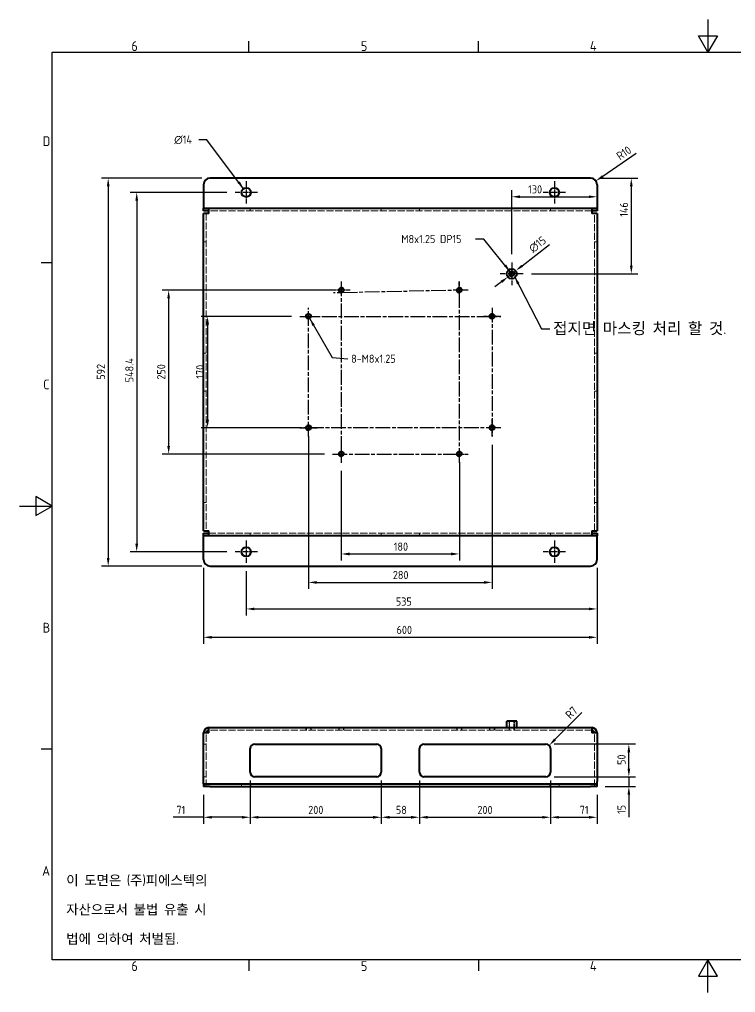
# Model space of a CAD drawing. Header units: millimetres. Extents: x 0 to 2100, y 0 to 1485.
# Drawn here: x 0 to 1092, y 0 to 1485 of the extents above; entities that cross this region are included whole.
import ezdxf

# ---------------------------------------------------------------- set-up
doc = ezdxf.new("R2010")
doc.units = ezdxf.units.MM
doc.header["$LTSCALE"] = 5
doc.linetypes.add('CHAIN', pattern=[0.3543, 0.2362, -0.0295, 0.0591, -0.0295])
doc.linetypes.add('DASHED', pattern=[0.2067, 0.1654, -0.0413])
doc.layers.get('0').update_dxf_attribs({"color": 3, "lineweight": 25})
for name, color, linetype, lineweight in [('가려진 것(ISO)', 2, 'DASHED', 18), ('가시적인 것(ISO)', 3, 'Continuous', 40), ('가시적인 좁은 것(ISO)', 3, 'Continuous', 35), ('경계(ISO)', 7, 'Continuous', 25), ('기호(ISO)', 5, 'Continuous', 25), ('중심 표식(ISO)', 1, 'Continuous', 25), ('중심선(ISO)', 1, 'Continuous', 25), ('치수(ISO)', 2, 'Continuous', 25)]:
    doc.layers.add(name, color=color, linetype=linetype, lineweight=lineweight)
doc.styles.add('문자 텍스트_M2B', font='isocp.shx')
doc.styles.add('문자 텍스트_PSTEK_POSCO', font='isocp.shx')
doc.styles.add('치수 텍스트_PSTEK_POSCO', font='isocp.shx')
doc.dimstyles.new('치수_PSTEK_POSCO', dxfattribs={"dimscale": 5, "dimtxt": 2.5, "dimasz": 2.5, "dimexe": 2, "dimexo": 2.5, "dimgap": 1, "dimtad": 1, "dimrnd": 1e-08, "dimdsep": 46, "dimtxsty": '치수 텍스트_PSTEK_POSCO', "dimcen": 0.09, "dimdle": 10, "dimclrd": 7, "dimclre": 7, "dimclrt": 2, "dimadec": 1, "dimazin": 2, "dimtfac": 1, "dimtmove": 0, "dimatfit": 3, "dimfxl": 0, "dimtolj": 1, "dimlwd": -1, "dimlwe": -1, "dimarcsym": 0})
doc.dimstyles.new('치수_PSTEK_POSCO$7', dxfattribs={"dimscale": 5, "dimtxt": 2.5, "dimasz": 2.5, "dimexe": 2, "dimexo": 2.5, "dimgap": 1, "dimtad": 1, "dimrnd": 1e-08, "dimdsep": 46, "dimtxsty": '치수 텍스트_PSTEK_POSCO', "dimcen": 0.09, "dimdle": 10, "dimclrd": 7, "dimclre": 7, "dimclrt": 2, "dimadec": 1, "dimazin": 2, "dimtfac": 1, "dimtmove": 0, "dimatfit": 3, "dimfxl": 0, "dimtolj": 1, "dimlwd": -1, "dimlwe": -1, "dimarcsym": 0})

# ---------------------------------------------------------------- blocks, each defined once
blk = doc.blocks.new('경계 Default Border')
at = {"layer": '경계(ISO)'}
for p, q in [((70, 287), (70, 290.4)), ((140, 287), (140, 290.4)), ((10, 222.75), (6.6, 222.75)), ((10, 74.25), (6.6, 74.25)), ((70, 10), (70, 6.6)), ((140, 10), (140, 6.6))]:
    blk.add_line(p, q, dxfattribs=at)
at = {"layer": '경계(ISO)', "flags": 128}
for points in [[(210, 297), (210, 287), (207.11, 292), (212.89, 292), (210, 287)], [(10, 10), (10, 287), (410, 287), (410, 10), (10, 10)], [(0, 148.5), (10, 148.5), (5, 151.39), (5, 145.61), (10, 148.5)], [(210, 0), (210, 10), (207.11, 5), (212.89, 5), (210, 10)]]:
    blk.add_lwpolyline(points, dxfattribs=at)
at = {"layer": '경계(ISO)', "color": 2, "char_height": 3, "attachment_point": 7, "style": '문자 텍스트_M2B'}
for s, insert in [('6', (34.14, 287.37)), ('5', (104.14, 287.37)), ('4', (173.97, 287.4)), ('D', (7.08, 258.35)), ('C', (7.24, 184.1)), ('B', (7.08, 109.85)), ('A', (6.91, 35.62)), ('6', (34.14, 6.57)), ('5', (104.14, 6.57)), ('4', (173.97, 6.6))]:
    blk.add_mtext(s, dxfattribs=dict(at, insert=insert))
blk = doc.blocks.new('*D21')
at = {"layer": 'Defpoints', "color": 0, "transparency": 16777216}
for p in [(427.5, 1031.8), (286.9, 861.8), (440.8, 861.8)]:
    blk.add_point(p, dxfattribs=at)
at = {"layer": '치수(ISO)', "color": 7, "transparency": 16777216}
for p, q in [((415, 1031.8), (276.9, 1031.8)), ((286.9, 1019.3), (286.9, 874.3)), ((428.3, 861.8), (276.9, 861.8))]:
    blk.add_line(p, q, dxfattribs=at)
for points in [[(284.9, 1019.3), (289, 1019.3), (286.9, 1031.8)], [(284.9, 874.3), (289, 874.3), (286.9, 861.8)]]:
    blk.add_solid(points, dxfattribs=at)
at = {"layer": '치수(ISO)', "color": 2, "transparency": 16777216, "insert": (275.7, 936.8), "char_height": 12.5, "attachment_point": 4, "rotation": 90, "style": '치수 텍스트_PSTEK_POSCO'}
blk.add_mtext('\\A1;170', dxfattribs=at)
blk = doc.blocks.new('*D22')
at = {"layer": 'Defpoints', "color": 0, "transparency": 16777216}
for p in [(490.8, 1071.8), (227.5, 821.8), (477.5, 821.8)]:
    blk.add_point(p, dxfattribs=at)
at = {"layer": '치수(ISO)', "color": 7, "transparency": 16777216}
for p, q in [((478.3, 1071.8), (217.5, 1071.8)), ((227.5, 1059.3), (227.5, 834.3)), ((465, 821.8), (217.5, 821.8))]:
    blk.add_line(p, q, dxfattribs=at)
for points in [[(225.4, 1059.3), (229.6, 1059.3), (227.5, 1071.8)], [(225.4, 834.3), (229.6, 834.3), (227.5, 821.8)]]:
    blk.add_solid(points, dxfattribs=at)
at = {"layer": '치수(ISO)', "color": 2, "transparency": 16777216, "insert": (216.2, 935.4), "char_height": 12.5, "attachment_point": 4, "rotation": 90, "style": '치수 텍스트_PSTEK_POSCO'}
blk.add_mtext('\\A1;250', dxfattribs=at)
blk = doc.blocks.new('*D23')
at = {"layer": 'Defpoints', "color": 0, "transparency": 16777216}
for p in [(670.8, 821.8), (490.8, 808.5), (670.8, 669.3)]:
    blk.add_point(p, dxfattribs=at)
at = {"layer": '치수(ISO)', "color": 7, "transparency": 16777216}
for p, q in [((670.8, 809.3), (670.8, 659.3)), ((490.8, 796), (490.8, 659.3)), ((503.3, 669.3), (658.3, 669.3))]:
    blk.add_line(p, q, dxfattribs=at)
for points in [[(503.3, 671.4), (503.3, 667.2), (490.8, 669.3)], [(658.3, 671.4), (658.3, 667.2), (670.8, 669.3)]]:
    blk.add_solid(points, dxfattribs=at)
at = {"layer": '치수(ISO)', "color": 2, "transparency": 16777216, "insert": (570.8, 680.5), "char_height": 12.5, "attachment_point": 4, "style": '치수 텍스트_PSTEK_POSCO'}
blk.add_mtext('\\A1;180', dxfattribs=at)
blk = doc.blocks.new('*D24')
at = {"layer": 'Defpoints', "color": 0, "transparency": 16777216}
for p in [(440.8, 861.8), (720.8, 848.5), (720.8, 625.9)]:
    blk.add_point(p, dxfattribs=at)
at = {"layer": '치수(ISO)', "color": 7, "transparency": 16777216}
for p, q in [((440.8, 849.3), (440.8, 615.9)), ((720.8, 836), (720.8, 615.9)), ((453.3, 625.9), (708.3, 625.9))]:
    blk.add_line(p, q, dxfattribs=at)
for points in [[(453.3, 628), (453.3, 623.8), (440.8, 625.9)], [(708.3, 628), (708.3, 623.8), (720.8, 625.9)]]:
    blk.add_solid(points, dxfattribs=at)
at = {"layer": '치수(ISO)', "color": 2, "transparency": 16777216, "insert": (569.4, 637.1), "char_height": 12.5, "attachment_point": 4, "style": '치수 텍스트_PSTEK_POSCO'}
blk.add_mtext('\\A1;280', dxfattribs=at)
blk = doc.blocks.new('*D25')
at = {"layer": 'Defpoints', "color": 0, "transparency": 16777216}
for p in [(345.8, 655.6), (880.8, 660.8), (880.8, 585.4)]:
    blk.add_point(p, dxfattribs=at)
at = {"layer": '치수(ISO)', "color": 7, "transparency": 16777216}
for p, q in [((345.8, 643.1), (345.8, 575.4)), ((880.8, 648.3), (880.8, 575.4)), ((358.3, 585.4), (868.3, 585.4))]:
    blk.add_line(p, q, dxfattribs=at)
for points in [[(358.3, 587.5), (358.3, 583.3), (345.8, 585.4)], [(868.3, 587.5), (868.3, 583.3), (880.8, 585.4)]]:
    blk.add_solid(points, dxfattribs=at)
at = {"layer": '치수(ISO)', "color": 2, "transparency": 16777216, "insert": (574, 596.7), "char_height": 12.5, "attachment_point": 4, "style": '치수 텍스트_PSTEK_POSCO'}
blk.add_mtext('\\A1;535', dxfattribs=at)
blk = doc.blocks.new('*D26')
at = {"layer": 'Defpoints', "color": 0, "transparency": 16777216}
for p in [(280.8, 660.8), (880.8, 660.8), (880.8, 542.1)]:
    blk.add_point(p, dxfattribs=at)
at = {"layer": '치수(ISO)', "color": 7, "transparency": 16777216}
for p, q in [((280.8, 648.3), (280.8, 532.1)), ((880.8, 648.3), (880.8, 532.1)), ((293.3, 542.1), (868.3, 542.1))]:
    blk.add_line(p, q, dxfattribs=at)
for points in [[(293.3, 544.2), (293.3, 540), (280.8, 542.1)], [(868.3, 544.2), (868.3, 540), (880.8, 542.1)]]:
    blk.add_solid(points, dxfattribs=at)
at = {"layer": '치수(ISO)', "color": 2, "transparency": 16777216, "insert": (575.1, 553.4), "char_height": 12.5, "attachment_point": 4, "style": '치수 텍스트_PSTEK_POSCO'}
blk.add_mtext('\\A1;600', dxfattribs=at)
blk = doc.blocks.new('*D27')
at = {"layer": 'Defpoints', "color": 0, "transparency": 16777216}
for p in [(328.8, 1221), (178.8, 672.6), (328.8, 672.6)]:
    blk.add_point(p, dxfattribs=at)
at = {"layer": '치수(ISO)', "color": 7, "transparency": 16777216}
for p, q in [((316.3, 1221), (168.8, 1221)), ((178.8, 1208.5), (178.8, 685.1)), ((316.3, 672.6), (168.8, 672.6))]:
    blk.add_line(p, q, dxfattribs=at)
for points in [[(176.7, 1208.5), (180.9, 1208.5), (178.8, 1221)], [(176.7, 685.1), (180.9, 685.1), (178.8, 672.6)]]:
    blk.add_solid(points, dxfattribs=at)
at = {"layer": '치수(ISO)', "color": 2, "transparency": 16777216, "insert": (167.6, 931.2), "char_height": 12.5, "attachment_point": 4, "rotation": 90, "style": '치수 텍스트_PSTEK_POSCO'}
blk.add_mtext('\\A1;548.4', dxfattribs=at)
blk = doc.blocks.new('*D28')
at = {"layer": 'Defpoints', "color": 0, "transparency": 16777216}
for p in [(290.8, 1242.8), (135.3, 650.8), (290.8, 650.8)]:
    blk.add_point(p, dxfattribs=at)
at = {"layer": '치수(ISO)', "color": 7, "transparency": 16777216}
for p, q in [((278.3, 1242.8), (125.3, 1242.8)), ((135.3, 1230.3), (135.3, 663.3)), ((278.3, 650.8), (125.3, 650.8))]:
    blk.add_line(p, q, dxfattribs=at)
for points in [[(133.2, 1230.3), (137.4, 1230.3), (135.3, 1242.8)], [(133.2, 663.3), (137.4, 663.3), (135.3, 650.8)]]:
    blk.add_solid(points, dxfattribs=at)
at = {"layer": '치수(ISO)', "color": 2, "transparency": 16777216, "insert": (124.1, 935.2), "char_height": 12.5, "attachment_point": 4, "rotation": 90, "style": '치수 텍스트_PSTEK_POSCO'}
blk.add_mtext('\\A1;592', dxfattribs=at)
blk = doc.blocks.new('*D35')
at = {"layer": 'Defpoints', "color": 0, "transparency": 16777216}
for p in [(870.8, 1232.8), (879.1, 1238.5)]:
    blk.add_point(p, dxfattribs=at)
at = {"layer": '치수(ISO)', "color": 7, "transparency": 16777216}
blk.add_line((940.4, 1280.5), (889.4, 1245.5), dxfattribs=at)
blk.add_solid([(888.2, 1247.3), (890.5, 1243.8), (879.1, 1238.5)], dxfattribs=at)
at = {"layer": '치수(ISO)', "color": 2, "transparency": 16777216, "insert": (912.4, 1274.9), "char_height": 12.5, "attachment_point": 4, "rotation": 34.4083, "style": '치수 텍스트_PSTEK_POSCO'}
blk.add_mtext('\\A1;R10', dxfattribs=at)
blk = doc.blocks.new('*D37')
at = {"layer": 'Defpoints', "color": 0, "transparency": 16777216}
for p in [(351.8, 336.3), (280.8, 314.3), (351.8, 267.5)]:
    blk.add_point(p, dxfattribs=at)
at = {"layer": '치수(ISO)', "color": 7, "transparency": 16777216}
for p, q in [((351.8, 323.8), (351.8, 257.5)), ((280.8, 301.8), (280.8, 257.5)), ((280.8, 267.5), (234.3, 267.5)), ((339.3, 267.5), (293.3, 267.5))]:
    blk.add_line(p, q, dxfattribs=at)
for points in [[(293.3, 269.5), (293.3, 265.4), (280.8, 267.5)], [(339.3, 269.5), (339.3, 265.4), (351.8, 267.5)]]:
    blk.add_solid(points, dxfattribs=at)
at = {"layer": '치수(ISO)', "color": 2, "transparency": 16777216, "insert": (239.3, 278.7), "char_height": 12.5, "attachment_point": 4, "style": '치수 텍스트_PSTEK_POSCO'}
blk.add_mtext('\\A1;71', dxfattribs=at)
blk = doc.blocks.new('*D38')
at = {"layer": 'Defpoints', "color": 0, "transparency": 16777216}
for p in [(351.8, 336.3), (551.8, 336.3), (551.8, 267.5)]:
    blk.add_point(p, dxfattribs=at)
at = {"layer": '치수(ISO)', "color": 7, "transparency": 16777216}
for p, q in [((351.8, 323.8), (351.8, 257.5)), ((551.8, 323.8), (551.8, 257.5)), ((364.3, 267.5), (539.3, 267.5))]:
    blk.add_line(p, q, dxfattribs=at)
for points in [[(364.3, 269.5), (364.3, 265.4), (351.8, 267.5)], [(539.3, 269.5), (539.3, 265.4), (551.8, 267.5)]]:
    blk.add_solid(points, dxfattribs=at)
at = {"layer": '치수(ISO)', "color": 2, "transparency": 16777216, "insert": (440.4, 278.7), "char_height": 12.5, "attachment_point": 4, "style": '치수 텍스트_PSTEK_POSCO'}
blk.add_mtext('\\A1;200', dxfattribs=at)
blk = doc.blocks.new('*D39')
at = {"layer": 'Defpoints', "color": 0, "transparency": 16777216}
for p in [(551.8, 336.3), (609.8, 336.3), (609.8, 267.5)]:
    blk.add_point(p, dxfattribs=at)
at = {"layer": '치수(ISO)', "color": 7, "transparency": 16777216}
for p, q in [((551.8, 323.8), (551.8, 257.5)), ((609.8, 323.8), (609.8, 257.5)), ((564.3, 267.5), (597.3, 267.5))]:
    blk.add_line(p, q, dxfattribs=at)
for points in [[(564.3, 269.5), (564.3, 265.4), (551.8, 267.5)], [(597.3, 269.5), (597.3, 265.4), (609.8, 267.5)]]:
    blk.add_solid(points, dxfattribs=at)
at = {"layer": '치수(ISO)', "color": 2, "transparency": 16777216, "insert": (574, 278.7), "char_height": 12.5, "attachment_point": 4, "style": '치수 텍스트_PSTEK_POSCO'}
blk.add_mtext('\\A1;58', dxfattribs=at)
blk = doc.blocks.new('*D40')
at = {"layer": 'Defpoints', "color": 0, "transparency": 16777216}
for p in [(609.8, 336.3), (809.8, 336.3), (809.8, 267.5)]:
    blk.add_point(p, dxfattribs=at)
at = {"layer": '치수(ISO)', "color": 7, "transparency": 16777216}
for p, q in [((609.8, 323.8), (609.8, 257.5)), ((809.8, 323.8), (809.8, 257.5)), ((622.3, 267.5), (797.3, 267.5))]:
    blk.add_line(p, q, dxfattribs=at)
for points in [[(622.3, 269.5), (622.3, 265.4), (609.8, 267.5)], [(797.3, 269.5), (797.3, 265.4), (809.8, 267.5)]]:
    blk.add_solid(points, dxfattribs=at)
at = {"layer": '치수(ISO)', "color": 2, "transparency": 16777216, "insert": (698.4, 278.7), "char_height": 12.5, "attachment_point": 4, "style": '치수 텍스트_PSTEK_POSCO'}
blk.add_mtext('\\A1;200', dxfattribs=at)
blk = doc.blocks.new('*D41')
at = {"layer": 'Defpoints', "color": 0, "transparency": 16777216}
for p in [(809.8, 336.3), (880.8, 314.3), (880.8, 267.5)]:
    blk.add_point(p, dxfattribs=at)
at = {"layer": '치수(ISO)', "color": 7, "transparency": 16777216}
for p, q in [((809.8, 323.8), (809.8, 257.5)), ((880.8, 301.8), (880.8, 257.5)), ((822.3, 267.5), (868.3, 267.5))]:
    blk.add_line(p, q, dxfattribs=at)
for points in [[(822.3, 269.5), (822.3, 265.4), (809.8, 267.5)], [(868.3, 269.5), (868.3, 265.4), (880.8, 267.5)]]:
    blk.add_solid(points, dxfattribs=at)
at = {"layer": '치수(ISO)', "color": 2, "transparency": 16777216, "insert": (854.4, 278.7), "char_height": 12.5, "attachment_point": 4, "style": '치수 텍스트_PSTEK_POSCO'}
blk.add_mtext('\\A1;71', dxfattribs=at)
blk = doc.blocks.new('*D42')
at = {"layer": 'Defpoints', "color": 0, "transparency": 16777216}
for p in [(802.8, 329.3), (929.3, 329.3), (880.8, 314.3)]:
    blk.add_point(p, dxfattribs=at)
at = {"layer": '치수(ISO)', "color": 7, "transparency": 16777216}
for p, q in [((929.3, 341.8), (929.3, 354.3)), ((815.3, 329.3), (939.3, 329.3)), ((929.3, 329.3), (929.3, 314.3)), ((893.3, 314.3), (939.3, 314.3)), ((929.3, 301.8), (929.3, 267.5))]:
    blk.add_line(p, q, dxfattribs=at)
for points in [[(927.2, 341.8), (931.4, 341.8), (929.3, 329.3)], [(927.2, 301.8), (931.4, 301.8), (929.3, 314.3)]]:
    blk.add_solid(points, dxfattribs=at)
at = {"layer": '치수(ISO)', "color": 2, "transparency": 16777216, "insert": (918.1, 272.5), "char_height": 12.5, "attachment_point": 4, "rotation": 90, "style": '치수 텍스트_PSTEK_POSCO'}
blk.add_mtext('\\A1;15', dxfattribs=at)
blk = doc.blocks.new('*D43')
at = {"layer": 'Defpoints', "color": 0, "transparency": 16777216}
for p in [(802.8, 379.3), (929.3, 379.3), (802.8, 329.3)]:
    blk.add_point(p, dxfattribs=at)
at = {"layer": '치수(ISO)', "color": 7, "transparency": 16777216}
for p, q in [((815.3, 379.3), (939.3, 379.3)), ((929.3, 341.8), (929.3, 366.8)), ((815.3, 329.3), (939.3, 329.3))]:
    blk.add_line(p, q, dxfattribs=at)
for points in [[(927.2, 366.8), (931.4, 366.8), (929.3, 379.3)], [(927.2, 341.8), (931.4, 341.8), (929.3, 329.3)]]:
    blk.add_solid(points, dxfattribs=at)
at = {"layer": '치수(ISO)', "color": 2, "transparency": 16777216, "insert": (918.1, 347.4), "char_height": 12.5, "attachment_point": 4, "rotation": 90, "style": '치수 텍스트_PSTEK_POSCO'}
blk.add_mtext('\\A1;50', dxfattribs=at)
blk = doc.blocks.new('*D44')
at = {"layer": 'Defpoints', "color": 0, "transparency": 16777216}
for p in [(802.8, 372.3), (807.8, 377.2)]:
    blk.add_point(p, dxfattribs=at)
at = {"layer": '치수(ISO)', "color": 7, "transparency": 16777216}
blk.add_line((857.8, 427.3), (816.6, 386.1), dxfattribs=at)
blk.add_solid([(815.1, 387.5), (818.1, 384.6), (807.8, 377.2)], dxfattribs=at)
at = {"layer": '치수(ISO)', "color": 2, "transparency": 16777216, "insert": (835.7, 421.1), "char_height": 12.5, "attachment_point": 4, "rotation": 45, "style": '치수 텍스트_PSTEK_POSCO'}
blk.add_mtext('\\A1;R7', dxfattribs=at)
blk = doc.blocks.new('*D47')
at = {"layer": 'Defpoints', "color": 0, "transparency": 16777216}
for p in [(880.8, 1232.8), (880.8, 1214.4), (750.8, 1114.3)]:
    blk.add_point(p, dxfattribs=at)
at = {"layer": '치수(ISO)', "color": 7, "transparency": 16777216}
for p, q in [((750.8, 1126.8), (750.8, 1224.4)), ((763.3, 1214.4), (868.3, 1214.4))]:
    blk.add_line(p, q, dxfattribs=at)
for points in [[(763.3, 1216.5), (763.3, 1212.4), (750.8, 1214.4)], [(868.3, 1216.5), (868.3, 1212.4), (880.8, 1214.4)]]:
    blk.add_solid(points, dxfattribs=at)
at = {"layer": '치수(ISO)', "color": 2, "transparency": 16777216, "insert": (775.8, 1225.7), "char_height": 12.5, "attachment_point": 4, "style": '치수 텍스트_PSTEK_POSCO'}
blk.add_mtext('\\A1;130', dxfattribs=at)
blk = doc.blocks.new('*D48')
at = {"layer": 'Defpoints', "color": 0, "transparency": 16777216}
for p in [(870.8, 1242.8), (768.3, 1096.8), (933, 1096.8)]:
    blk.add_point(p, dxfattribs=at)
at = {"layer": '치수(ISO)', "color": 7, "transparency": 16777216}
for p, q in [((883.3, 1242.8), (943, 1242.8)), ((933, 1230.3), (933, 1109.3)), ((780.8, 1096.8), (943, 1096.8))]:
    blk.add_line(p, q, dxfattribs=at)
for points in [[(931, 1230.3), (935.1, 1230.3), (933, 1242.8)], [(931, 1109.3), (935.1, 1109.3), (933, 1096.8)]]:
    blk.add_solid(points, dxfattribs=at)
at = {"layer": '치수(ISO)', "color": 2, "transparency": 16777216, "insert": (921.8, 1183.9), "char_height": 12.5, "attachment_point": 4, "rotation": 90, "style": '치수 텍스트_PSTEK_POSCO'}
blk.add_mtext('\\A1;146', dxfattribs=at)
blk = doc.blocks.new('*D50')
at = {"layer": 'Defpoints', "color": 0, "transparency": 16777216}
for p in [(756.7, 1101.4), (744.9, 1092.2)]:
    blk.add_point(p, dxfattribs=at)
at = {"layer": '치수(ISO)', "color": 7, "transparency": 16777216}
for p, q in [((766.6, 1109.1), (808.2, 1141.4)), ((744.9, 1092.2), (756.7, 1101.4)), ((735, 1084.6), (725.1, 1076.9))]:
    blk.add_line(p, q, dxfattribs=at)
for points in [[(765.3, 1110.7), (767.9, 1107.5), (756.7, 1101.4)], [(733.7, 1086.2), (736.3, 1082.9), (744.9, 1092.2)]]:
    blk.add_solid(points, dxfattribs=at)
at = {"layer": '치수(ISO)', "color": 2, "transparency": 16777216, "insert": (779.2, 1133.1), "char_height": 12.5, "attachment_point": 4, "rotation": 37.8554, "style": '치수 텍스트_PSTEK_POSCO'}
blk.add_mtext('\\A1;∅15', dxfattribs=at)

msp = doc.modelspace()

# ---------------------------------------------------------------- linework, layer by layer
at = {"layer": '가려진 것(ISO)', "ltscale": 13.008655}
for p, q in [((284.803, 1188.828), (284.803, 704.828)), ((876.803, 704.828), (876.803, 1188.828))]:
    msp.add_line(p, q, dxfattribs=at)
at = {"layer": '가려진 것(ISO)', "ltscale": 13.141167}
for p, q in [((872.803, 1192.828), (288.803, 1192.828)), ((288.803, 700.828), (872.803, 700.828)), ((872.803, 400.271), (288.803, 400.271))]:
    msp.add_line(p, q, dxfattribs=at)
at = {"layer": '가려진 것(ISO)', "ltscale": 1.523657}
for p, q in [((351.803, 1192.828), (351.803, 1196.828)), ((551.803, 1192.828), (551.803, 1196.828)), ((609.803, 1192.828), (609.803, 1196.828)), ((809.803, 1192.828), (809.803, 1196.828)), ((280.803, 1145.828), (284.803, 1145.828)), ((876.803, 1145.828), (880.803, 1145.828)), ((280.803, 975.828), (284.803, 975.828)), ((876.803, 975.828), (880.803, 975.828)), ((280.803, 917.828), (284.803, 917.828)), ((876.803, 917.828), (880.803, 917.828)), ((280.803, 747.828), (284.803, 747.828)), ((876.803, 747.828), (880.803, 747.828)), ((351.803, 696.828), (351.803, 700.828)), ((551.803, 696.828), (551.803, 700.828)), ((609.803, 696.828), (609.803, 700.828)), ((809.803, 696.828), (809.803, 700.828)), ((436.803, 404.271), (436.803, 400.271)), ((437.48, 400.271), (437.48, 404.271)), ((444.127, 400.271), (444.127, 404.271)), ((444.803, 400.271), (444.803, 404.271)), ((486.803, 404.271), (486.803, 400.271)), ((487.48, 400.271), (487.48, 404.271)), ((494.127, 400.271), (494.127, 404.271)), ((494.803, 400.271), (494.803, 404.271)), ((666.803, 404.271), (666.803, 400.271)), ((667.48, 400.271), (667.48, 404.271)), ((674.127, 400.271), (674.127, 404.271)), ((674.803, 400.271), (674.803, 404.271)), ((716.803, 404.271), (716.803, 400.271)), ((717.48, 400.271), (717.48, 404.271)), ((724.127, 400.271), (724.127, 404.271)), ((724.803, 400.271), (724.803, 404.271)), ((280.803, 379.271), (284.803, 379.271)), ((876.803, 379.271), (880.803, 379.271)), ((280.803, 329.271), (284.803, 329.271)), ((876.803, 329.271), (880.803, 329.271)), ((338.803, 314.271), (338.803, 318.271)), ((352.803, 314.271), (352.803, 318.271)), ((808.803, 314.271), (808.803, 318.271)), ((822.803, 314.271), (822.803, 318.271))]:
    msp.add_line(p, q, dxfattribs=at)
at = {"layer": '가려진 것(ISO)', "ltscale": 5.33305}
for p, q in [((746.803, 414.271), (746.803, 400.271)), ((747.48, 400.271), (747.48, 414.271)), ((754.127, 400.271), (754.127, 414.271)), ((754.803, 400.271), (754.803, 414.271))]:
    msp.add_line(p, q, dxfattribs=at)
at = {"layer": '가려진 것(ISO)', "ltscale": 13.223674}
for p, q in [((284.803, 314.271), (284.803, 396.271)), ((876.803, 314.271), (876.803, 396.271))]:
    msp.add_line(p, q, dxfattribs=at)
at = {"layer": '가시적인 것(ISO)'}
for p, q in [((280.803, 1232.828), (280.803, 1200.828)), ((870.803, 1242.828), (290.803, 1242.828)), ((880.803, 1232.828), (880.803, 1200.828)), ((280.803, 1200.828), (280.803, 1196.828)), ((280.803, 1192.828), (280.803, 1196.828)), ((280.803, 1196.828), (288.803, 1196.828)), ((288.803, 1192.828), (280.803, 1192.828)), ((280.803, 704.828), (280.803, 1188.828)), ((288.803, 1188.828), (280.803, 1188.828)), ((288.803, 1188.828), (288.803, 1196.828)), ((288.803, 1196.828), (872.803, 1196.828)), ((872.803, 1196.828), (872.803, 1188.828)), ((872.803, 1196.828), (880.803, 1196.828)), ((880.803, 1192.828), (872.803, 1192.828)), ((880.803, 1188.828), (872.803, 1188.828)), ((880.803, 1200.828), (880.803, 1196.828)), ((880.803, 1196.828), (880.803, 1192.828)), ((880.803, 1188.828), (880.803, 704.828)), ((280.803, 704.828), (288.803, 704.828)), ((280.803, 696.828), (280.803, 700.828)), ((280.803, 700.828), (288.803, 700.828)), ((288.803, 696.828), (288.803, 704.828)), ((872.803, 704.828), (880.803, 704.828)), ((872.803, 704.828), (872.803, 696.828)), ((872.803, 700.828), (880.803, 700.828)), ((880.803, 700.828), (880.803, 696.828)), ((288.803, 696.828), (280.803, 696.828)), ((280.803, 692.828), (280.803, 696.828)), ((280.803, 660.828), (280.803, 692.828)), ((872.803, 696.828), (288.803, 696.828)), ((880.803, 696.828), (872.803, 696.828)), ((880.803, 692.828), (880.803, 696.828)), ((880.803, 660.828), (880.803, 692.828)), ((290.803, 650.828), (870.803, 650.828)), ((288.803, 396.271), (288.803, 404.271)), ((288.803, 404.271), (872.803, 404.271)), ((758.303, 414.271), (743.303, 414.271)), ((743.303, 404.271), (743.303, 414.271)), ((758.303, 404.271), (758.303, 414.271)), ((872.803, 404.271), (872.803, 396.271)), ((288.803, 396.271), (280.803, 396.271)), ((280.803, 322.271), (280.803, 396.271)), ((880.803, 396.271), (872.803, 396.271)), ((880.803, 396.271), (880.803, 322.271)), ((351.803, 336.271), (351.803, 372.271)), ((358.803, 379.271), (544.803, 379.271)), ((551.803, 372.271), (551.803, 336.271)), ((609.803, 336.271), (609.803, 372.271)), ((616.803, 379.271), (802.803, 379.271)), ((809.803, 372.271), (809.803, 336.271)), ((544.803, 329.271), (358.803, 329.271)), ((802.803, 329.271), (616.803, 329.271)), ((280.803, 318.271), (280.803, 322.271)), ((280.803, 318.271), (290.803, 318.271)), ((280.803, 318.271), (280.803, 314.271)), ((290.803, 314.271), (280.803, 314.271)), ((290.803, 318.271), (870.803, 318.271)), ((290.803, 314.271), (870.803, 314.271)), ((870.803, 318.271), (880.803, 318.271)), ((880.803, 314.271), (870.803, 314.271)), ((880.803, 318.271), (880.803, 322.271)), ((880.803, 314.271), (880.803, 318.271))]:
    msp.add_line(p, q, dxfattribs=at)
for centre, radius in [((345.803, 1221.028), 7), ((815.803, 1221.028), 7), ((750.803, 1096.828), 7.5), ((750.803, 1096.828), 3.324), ((490.803, 1071.828), 3.324), ((670.803, 1071.828), 3.324), ((440.803, 1031.828), 3.324), ((720.803, 1031.828), 3.324), ((440.803, 861.828), 3.324), ((720.803, 861.828), 3.324), ((490.803, 821.828), 3.324), ((670.803, 821.828), 3.324), ((345.803, 672.628), 7), ((815.803, 672.628), 7)]:
    msp.add_circle(centre, radius, dxfattribs=at)
for centre, radius, start, end in [((290.803, 1232.828), 10, 90, 180), ((870.803, 1232.828), 10, 0, 90), ((290.803, 660.828), 10, 180, 270), ((870.803, 660.828), 10, 270, 0), ((288.803, 396.271), 8, 90, 180), ((872.803, 396.271), 8, 0, 90), ((288.803, 396.271), 4, 90, 180), ((872.803, 396.271), 4, 0, 90), ((358.803, 372.271), 7, 90, 180), ((544.803, 372.271), 7, 0, 90), ((616.803, 372.271), 7, 90, 180), ((802.803, 372.271), 7, 0, 90), ((358.803, 336.271), 7, 180, 270), ((544.803, 336.271), 7, 270, 0), ((616.803, 336.271), 7, 180, 270), ((802.803, 336.271), 7, 270, 0)]:
    msp.add_arc(centre, radius, start, end, dxfattribs=at)
at = {"layer": '가시적인 좁은 것(ISO)'}
for centre in [(750.803, 1096.828), (490.803, 1071.828), (670.803, 1071.828), (440.803, 1031.828), (720.803, 1031.828), (440.803, 861.828), (720.803, 861.828), (490.803, 821.828), (670.803, 821.828)]:
    msp.add_arc(centre, 4, 350, 260, dxfattribs=at)
at = {"layer": '중심 표식(ISO)', "linetype": 'CHAIN', "ltscale": 7.55611}
for p, q in [((345.803, 1238.028), (345.803, 1204.028)), ((815.803, 1238.028), (815.803, 1204.028)), ((362.803, 1221.028), (328.803, 1221.028)), ((832.803, 1221.028), (798.803, 1221.028)), ((345.803, 689.628), (345.803, 655.628)), ((815.803, 689.628), (815.803, 655.628)), ((362.803, 672.628), (328.803, 672.628)), ((832.803, 672.628), (798.803, 672.628))]:
    msp.add_line(p, q, dxfattribs=at)
at = {"layer": '중심 표식(ISO)', "linetype": 'CHAIN', "ltscale": 7.778352}
for p, q in [((750.803, 1114.328), (750.803, 1079.328)), ((768.303, 1096.828), (733.303, 1096.828))]:
    msp.add_line(p, q, dxfattribs=at)
at = {"layer": '중심 표식(ISO)', "linetype": 'CHAIN', "ltscale": 5.921969}
for p, q in [((671.094, 1058.507), (670.513, 1085.148)), ((504.127, 1071.828), (477.48, 1071.828)), ((427.48, 1031.828), (454.127, 1031.828)), ((734.127, 1031.828), (707.48, 1031.828)), ((427.48, 861.828), (454.127, 861.828)), ((720.803, 848.504), (720.803, 875.151)), ((490.803, 835.151), (490.803, 808.504)), ((657.48, 821.828), (684.127, 821.828))]:
    msp.add_line(p, q, dxfattribs=at)
at = {"layer": '중심선(ISO)', "linetype": 'CHAIN', "ltscale": 19.051651}
for p, q in [((490.803, 1085.151), (490.803, 808.504)), ((670.803, 808.504), (670.803, 1085.151)), ((684.124, 1072.118), (478.862, 1067.643)), ((440.803, 848.504), (440.803, 1045.151)), ((720.803, 1045.151), (720.803, 848.504)), ((427.48, 1031.828), (734.127, 1031.828)), ((734.127, 861.828), (427.48, 861.828)), ((477.48, 821.828), (684.127, 821.828))]:
    msp.add_line(p, q, dxfattribs=at)

# ---------------------------------------------------------------- block references
at = {"xscale": 5, "yscale": 5, "zscale": 5}
msp.add_blockref('경계 Default Border', (0, 0), dxfattribs=at)

# ---------------------------------------------------------------- texts
at = {"layer": '기호(ISO)', "color": 2, "char_height": 12.5, "attachment_point": 4, "line_spacing_factor": 0.4375, "style": '치수 텍스트_PSTEK_POSCO'}
for s, insert, width in [('{\\fAIGDT|b0|i0;\\H12.5000;n\\fisocp|b0|i0;\\H12.5000;14}', (235.981, 1301.288), 32.38607), ('{M8x1.25 DP15}', (582.371, 1149.89), 108.04231), ('{8-M8x1.25}', (505.789, 967.217), 82.79231)]:
    msp.add_mtext(s, dxfattribs=dict(at, insert=insert, width=width))
at = {"layer": '기호(ISO)', "color": 2, "insert": (813.709, 1012.693), "char_height": 17.5, "width": 307.05302, "attachment_point": 4, "style": '치수 텍스트_PSTEK_POSCO'}
msp.add_mtext('{\\fISOCP|b0|i0;\\H17.5000;접지면 마스킹 처리 할 것.}', dxfattribs=at)
at = {"layer": '기호(ISO)', "color": 7, "insert": (71.311, 125.93), "char_height": 15, "width": 258.20026, "attachment_point": 4, "line_spacing_factor": 1.78626, "style": '문자 텍스트_PSTEK_POSCO'}
msp.add_mtext('{이 도면은 (주)피에스텍의\\P자산으로서 불법 유출 시 \\P법에 의하여 처벌됨.}', dxfattribs=at)

# ---------------------------------------------------------------- dimensions: what is measured, and where the dimension line sits
at = {"layer": '치수(ISO)', "color": 7}
for center, mpoint, picture, middle in [((870.803, 1232.828), (879.054, 1238.479), '*D35', (927.491, 1271.654)), ((802.803, 372.271), (807.753, 377.221), '*D44', (848.952, 418.419))]:
    dim = msp.add_radius_dim(center=center, mpoint=mpoint, dimstyle='치수_PSTEK_POSCO', override={"dimdec": 2, "dimcen": 0, "dimtp": 0, "dimtm": 0, "dimtdec": 2, "dimtofl": 0}, dxfattribs=at)
    dim.commit()
    dim.dimension.update_dxf_attribs({"geometry": picture, "text_midpoint": middle, "dimtype": 164})
for base, p1, p2, angle, override, picture, middle in [((135.331, 650.828), (290.803, 1242.828), (290.803, 650.828), 90, {"dimdec": 2, "dimtp": 0, "dimtm": 0, "dimtdec": 2, "dimtofl": 0, "dimatfit": 1}, '*D28', (135.331, 946.828)), ((880.803, 1214.447), (750.803, 1114.328), (880.803, 1232.828), 180, {"dimdec": 2, "dimse2": 1, "dimtp": 0, "dimtm": 0, "dimtdec": 2, "dimtofl": 0, "dimatfit": 1}, '*D47', (785.803, 1214.447)), ((933.035, 1096.828), (870.803, 1242.828), (768.303, 1096.828), 90, {"dimdec": 2, "dimtp": 0, "dimtm": 0, "dimtdec": 2, "dimtofl": 0, "dimatfit": 1}, '*D48', (933.035, 1194.828)), ((178.803, 672.628), (328.803, 1221.028), (328.803, 672.628), 90, {"dimdec": 2, "dimtp": 0, "dimtm": 0, "dimtdec": 2, "dimtofl": 0, "dimatfit": 1}, '*D27', (178.803, 949.96)), ((227.48, 821.828), (490.803, 1071.828), (477.48, 821.828), 90, {"dimdec": 2, "dimtp": 0, "dimtm": 0, "dimtdec": 2, "dimtofl": 0, "dimatfit": 1}, '*D22', (227.48, 946.828)), ((286.948, 861.828), (427.48, 1031.828), (440.803, 861.828), 90, {"dimdec": 2, "dimtp": 0, "dimtm": 0, "dimtdec": 2, "dimtofl": 0, "dimatfit": 1}, '*D21', (286.948, 946.828)), ((720.803, 625.883), (440.803, 861.828), (720.803, 848.504), 180, {"dimdec": 2, "dimtp": 0, "dimtm": 0, "dimtdec": 2, "dimtofl": 0, "dimatfit": 1}, '*D24', (580.803, 625.883)), ((670.803, 669.289), (490.803, 808.504), (670.803, 821.828), 180, {"dimdec": 2, "dimtp": 0, "dimtm": 0, "dimtdec": 2, "dimtofl": 0, "dimatfit": 1}, '*D23', (580.803, 669.289)), ((880.803, 585.403), (345.803, 655.628), (880.803, 660.828), 180, {"dimdec": 2, "dimtp": 0, "dimtm": 0, "dimtdec": 2, "dimtofl": 0, "dimatfit": 1}, '*D25', (585.554, 585.403)), ((929.319, 379.271), (802.803, 329.271), (802.803, 379.271), 90, {"dimdec": 2, "dimtp": 0, "dimtm": 0, "dimtdec": 2, "dimtofl": 0, "dimatfit": 1}, '*D43', (929.319, 354.321)), ((929.319, 329.271), (880.803, 314.271), (802.803, 329.271), 90, {"dimdec": 2, "dimtp": 0, "dimtm": 0, "dimtdec": 2, "dimtofl": 1, "dimatfit": 1}, '*D42', (929.319, 278.387)), ((351.803, 267.466), (280.803, 314.271), (351.803, 336.271), 180, {"dimdec": 2, "dimtp": 0, "dimtm": 0, "dimtdec": 2, "dimtofl": 0, "dimatfit": 2}, '*D37', (244.966, 267.466)), ((551.803, 267.466), (351.803, 336.271), (551.803, 336.271), 180, {"dimdec": 2, "dimtp": 0, "dimtm": 0, "dimtdec": 2, "dimtofl": 0, "dimatfit": 1}, '*D38', (451.853, 267.466)), ((609.803, 267.466), (551.803, 336.271), (609.803, 336.271), 180, {"dimdec": 2, "dimtp": 0, "dimtm": 0, "dimtdec": 2, "dimtofl": 0, "dimatfit": 1}, '*D39', (580.853, 267.466)), ((809.803, 267.466), (609.803, 336.271), (809.803, 336.271), 180, {"dimdec": 2, "dimtp": 0, "dimtm": 0, "dimtdec": 2, "dimtofl": 0, "dimatfit": 1}, '*D40', (709.853, 267.466)), ((880.803, 267.466), (809.803, 336.271), (880.803, 314.271), 180, {"dimdec": 2, "dimtp": 0, "dimtm": 0, "dimtdec": 2, "dimtofl": 0, "dimatfit": 1}, '*D41', (860.056, 267.466))]:
    dim = msp.add_linear_dim(base=base, p1=p1, p2=p2, angle=angle, dimstyle='치수_PSTEK_POSCO', override=override, dxfattribs=at)
    dim.commit()
    dim.dimension.update_dxf_attribs({"geometry": picture, "text_midpoint": middle, "dimtype": 160})
dim = msp.add_diameter_dim_2p(p1=(744.882, 1092.225), p2=(756.725, 1101.43), dimstyle='치수_PSTEK_POSCO', override={"dimdec": 2, "dimlfac": 1, "dimtp": 0, "dimtm": 0, "dimtdec": 2, "dimatfit": 2}, dxfattribs=at)
dim.commit()
dim.dimension.update_dxf_attribs({"geometry": '*D50', "text_midpoint": (795.173, 1131.313), "dimtype": 163})
dim = msp.add_linear_dim(base=(880.803, 542.113), p1=(280.803, 660.828), p2=(880.803, 660.828), dimstyle='치수_PSTEK_POSCO', override={"dimdec": 2, "dimtp": 0, "dimtm": 0, "dimtdec": 2, "dimtofl": 0, "dimatfit": 1}, dxfattribs=at)
dim.commit()
dim.dimension.update_dxf_attribs({"geometry": '*D26', "text_midpoint": (586.756, 542.113), "dimtype": 160})

# ---------------------------------------------------------------- leaders
at = {"layer": '기호(ISO)', "color": 7, "annotation_type": 0, "has_hookline": 1}
for points, hookline_direction, text_width in [([(341.741, 1226.728), (285.867, 1301.288), (273.367, 1301.288)], 1, 29.468), ([(748.44, 1100.055), (707.913, 1149.89), (695.413, 1149.89)], 1, 93.018), ([(754.922, 1092.865), (796.209, 1012.693), (808.709, 1012.693)], 0, 270.264), ([(442.465, 1028.949), (476.895, 969.316), (500.789, 967.217)], 0, 70.518)]:
    msp.add_leader(points, dimstyle='치수_PSTEK_POSCO$7', override={"dimtad": 0}, dxfattribs=dict(at, hookline_direction=hookline_direction, text_width=text_width))

doc.saveas('drawing.dxf')
